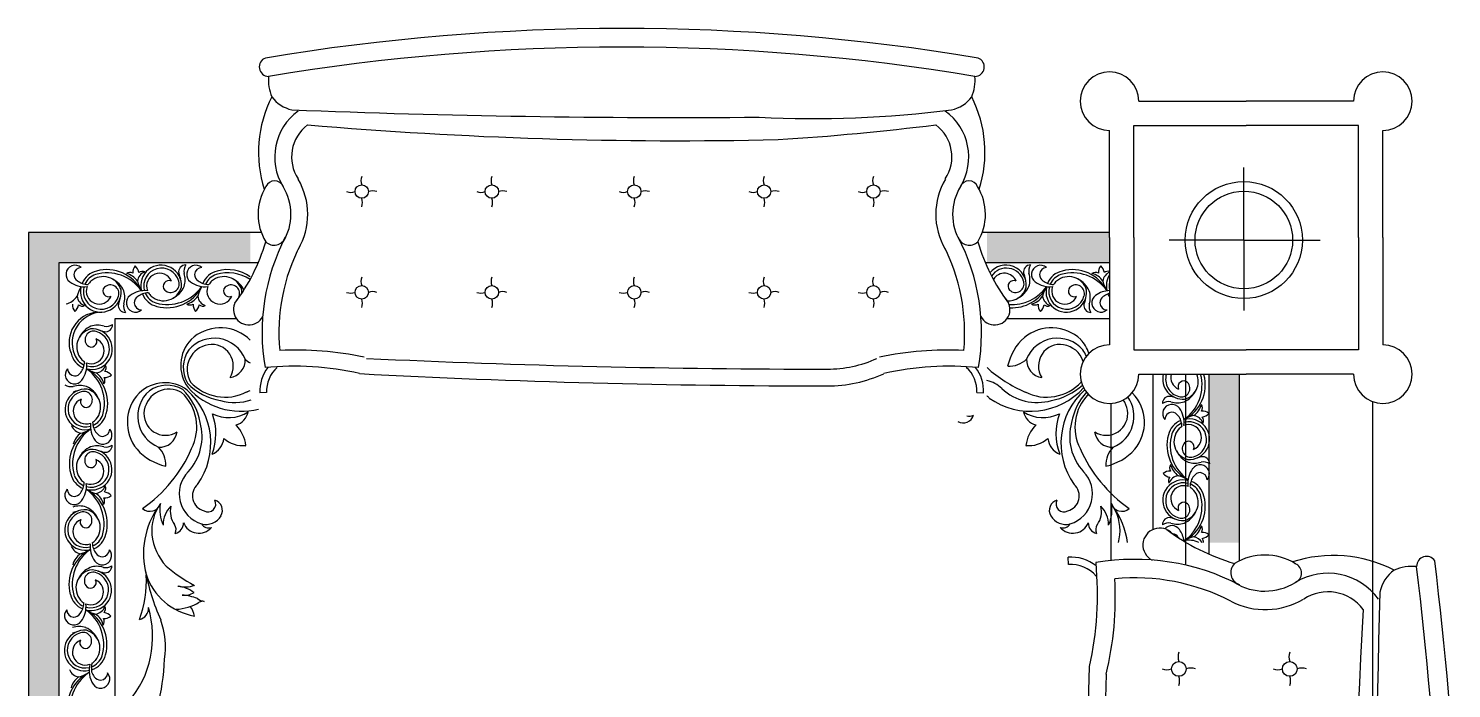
# Model space of a CAD drawing. Extents: x 26028 to 68032, y 9392 to 39092.
# Drawn here: x 49829 to 52896, y 23135 to 24560 of the extents above; entities that cross this region are included whole.
import ezdxf

# ---------------------------------------------------------------- set-up
doc = ezdxf.new("R2010")
doc.units = 0
doc.header["$LTSCALE"] = 1000
doc.header["$MEASUREMENT"] = 0
doc.layers.add('A-家具', color=251, linetype='Continuous')

# ---------------------------------------------------------------- blocks, each defined once
blk = doc.blocks.new('DD')
at = {"layer": 'A-家具'}
h = blk.add_hatch(dxfattribs=at)
h.set_pattern_fill('AR-SAND,_O', color=256, scale=50, angle=90, double=1)
h.set_pattern_definition([(52.5, (2304191.69, -570659.85), (96.34119, -3.14967), [0, -76, 0, -85, 0, -81.25]), (82.5, (2304191.69, -570659.85), (141.1073, 88.48884), [0, -41, 0, -68.5, 0, -26.25]), (122.5, (2304191.69, -570721.35), (0.28295, 155.70709), [0, -25, 0, -90, 0, -117.5]), (132.5, (2304191.69, -570721.35), (43.88378, 150.30633), [0, -12.5, 0, -59, 0, -67.5])])
h.paths.add_polyline_path([(2253212.5, -503931.1), (2253212.5, -503679.6), (2253161.5, -503679.6), (2253161.5, -503614.6), (2253277.5, -503614.6), (2253277.5, -507290.2), (2252802.8, -507290.2), (2252802.8, -507225.2), (2253212.5, -507225.2)])
h.paths.add_polyline_path([(2251225.2, -507225.2), (2251225.2, -507290.2), (2250962.8, -507290.2), (2250962.8, -507225.2)])
h.paths.add_polyline_path([(2250684.8, -506625.3), (2250749.8, -506625.3), (2250749.8, -506986.4), (2250684.8, -506986.4)])
h.paths.add_polyline_path([(2250684.8, -503928.8), (2250749.8, -503928.8), (2250749.8, -504289.8), (2250684.8, -504289.8)])
h.paths.add_polyline_path([(2250962.8, -503679.6), (2250962.8, -503614.6), (2251136.5, -503614.6), (2251136.5, -503679.6)])
h.paths.add_polyline_path([(2251806.6, -503614.6), (2251843.4, -503614.6), (2251835.7, -503679.6), (2251806.6, -503679.6)])
h.paths.add_polyline_path([(2252435.6, -503679.6), (2252427.9, -503614.6), (2252491.4, -503614.6), (2252491.4, -503679.6)])
for p, q in [((2251050.9, -506578.5), (2251051.7, -506594.3)), ((2251141.3, -506831.6), (2251141.3, -506831.6)), ((2252812.8, -506831.6), (2252812.8, -506831.6)), ((2251247, -506946.8), (2251232.6, -506946)), ((2252767.6, -506946.8), (2252782, -506946)), ((2250440.3, -506986.4), (2250670.2, -506986.4)), ((2250900.1, -506986.4), (2250670.2, -506986.4)), ((2250377.6, -507279), (2250377.6, -507049.1)), ((2250429.9, -507038.6), (2250670.2, -507038.6)), ((2250429.9, -507279), (2250429.9, -507038.6)), ((2250910.6, -507038.6), (2250670.2, -507038.6)), ((2250910.6, -507279), (2250910.6, -507038.6)), ((2250962.8, -507279), (2250962.8, -507049.1)), ((2250675.4, -507273.8), (2250675.4, -507122.5)), ((2251129, -507125.6), (2251129, -507125.6)), ((2251147.2, -507145.6), (2251147.2, -507145.6)), ((2251121.5, -507147.3), (2251121.5, -507147.3)), ((2250377.6, -507279), (2250377.6, -507508.9)), ((2250429.9, -507279), (2250429.9, -507519.3)), ((2250675.4, -507273.8), (2250511.9, -507273.8)), ((2250675.4, -507273.8), (2250675.4, -507429)), ((2250675.4, -507273.8), (2250835.2, -507273.8)), ((2250910.6, -507279), (2250910.6, -507519.3)), ((2250962.8, -507279), (2250962.8, -507508.9)), ((2250429.9, -507519.3), (2250670.2, -507519.3)), ((2250910.6, -507519.3), (2250670.2, -507519.3)), ((2250440.3, -507571.6), (2250670.2, -507571.6)), ((2250900.1, -507571.6), (2250670.2, -507571.6))]:
    blk.add_line(p, q, dxfattribs=at)
for points in [[(2252779.2, -507290.2), (2253277.5, -507290.2), (2253277.5, -503614.6), (2253161.5, -503614.6)], [(2252785.5, -507225.2), (2253212.5, -507225.2), (2253212.5, -503931.1)], [(2250399.4, -503987.6), (2250399.4, -506927.6)], [(2252832, -507105.2), (2253092.5, -507105.2), (2253092.5, -504034.6)], [(2250684.8, -506586.4), (2250684.8, -506986.4)], [(2250799.4, -506576.8), (2250799.4, -506986.4)], [(2250959.4, -506586.8), (2250959.4, -506923.8)], [(2250749.8, -506600.5), (2250749.8, -506986.4)], [(2250869.8, -506653.4), (2250869.8, -506986.4)], [(2250962.8, -507105.2), (2251182.6, -507105.2)], [(2250962.8, -507225.2), (2251229.1, -507225.2)], [(2250962.8, -507290.2), (2251235.4, -507290.2)]]:
    blk.add_lwpolyline(points, dxfattribs=at)
for centre, radius in [((2250577, -506354.6), 15.8), ((2250814.6, -506354.6), 15.8), ((2250675.4, -507273.8), 125.4), ((2250675.4, -507273.8), 104.5), ((2251468.5, -507161.7), 14.4), ((2251702.5, -507161.7), 14.4), ((2251980.5, -507161.7), 14.4), ((2252285.5, -507161.7), 14.4), ((2252564, -507161.7), 14.4), ((2251468.5, -507377.7), 14.4), ((2251702.5, -507377.7), 14.4), ((2251980.5, -507377.7), 14.4), ((2252285.5, -507377.7), 14.4), ((2252564, -507377.7), 14.4)]:
    blk.add_circle(centre, radius, dxfattribs=at)
for centre, radius, start, end in [((2259718.4, -505457.5), 9519, 173.19061, 186.80939), ((2259718.4, -505457.5), 9479, 173.23506, 186.76494), ((2197658.3, -504698.3), 53337.2, 358.23268, 0.00999), ((2203293.3, -504698.4), 47741.8, 358.00592, 0.01126), ((2226940.1, -505156.4), 23517, 356.7684, 0.85719), ((2197904.4, -505135.1), 52498, 358.48933, 0.31207), ((2253096.9, -506271.8), 90.7, 305.0009, 15.5382), ((2253111.4, -506271.9), 83.2, 296.8233, 15.1856), ((2253477.1, -506392.9), 491, 165.8493, 177.9345), ((2253228.2, -506424), 216.6, 139.7173, 196.6733), ((2250603.2, -506328.9), 28, 159.3152, 200.6848), ((2250840.8, -506328.9), 28, 159.3152, 200.6848), ((2253123.2, -506333.2), 19.8, 35.8663, 219.8831), ((2253092.9, -506350.8), 54.8, 345.5085, 32.2769), ((2253146.7, -506303.4), 41, 304.1698, 345.4596), ((2250551.2, -506328.4), 28, 249.3152, 290.6848), ((2250602.7, -506380.8), 28, 69.3152, 110.6848), ((2250788.8, -506328.4), 28, 249.3152, 290.6848), ((2250840.3, -506380.8), 28, 69.3152, 110.6848), ((2251640.7, -506506.5), 690.1, 166.3182, 183.4299), ((2253124.2, -506346.6), 16.3, 94.3617, 177.2368), ((2253155.4, -506394.6), 44, 106.7721, 167.23), ((2253122.4, -506347.8), 17.4, 34.5092, 87.9624), ((2253106.1, -506361.5), 38.6, 20.1795, 37.6319), ((2253088.2, -506355.6), 54.6, 348.4078, 7.7745), ((2253157.2, -506394), 43.5, 265.0836, 102.6578), ((2253184.8, -506401.8), 66.2, 103.1459, 122.7977), ((2253166.2, -506362.1), 25.1, 20.4734, 81.8501), ((2250550.7, -506380.3), 28, 339.3152, 20.6848), ((2250788.3, -506380.3), 28, 339.3152, 20.6848), ((2251706.3, -506514.6), 717.6, 167.5266, 185.4175), ((2253155.6, -506401.6), 171.3, 171.1409, 199.7155), ((2253192.6, -506407.2), 83.2, 164.4735, 242.8358), ((2253207.1, -506407.2), 90.7, 164.1209, 234.6582), ((2253156.1, -506394.9), 38.3, 110.4751, 160.9729), ((2253164.4, -506399), 39.9, 138.9222, 254.1233), ((2253155.7, -506390.5), 27.7, 120.2845, 140.374), ((2253155.7, -506390.5), 27.7, 292.7786, 110.5822), ((2253156.1, -506394.9), 38.3, 285.112, 103.36), ((2253160.6, -506414.3), 18.4, 136.3065, 287.3114), ((2253155.5, -506410.7), 12.2, 333.7508, 132.0011), ((2253174.9, -506397.2), 50, 205.5978, 246.2344), ((2253169.1, -506401.1), 44.3, 251.0312, 288.2818), ((2253649.5, -508075.9), 1708.9, 105.8267, 106.2501), ((2252965.1, -506461.7), 43.3, 188.3146, 218.2134), ((2252899.6, -506598.7), 132.7, 18.0802, 80.162), ((2252585.4, -506644.4), 448.8, 9.9047, 24.3426), ((2253044.8, -506484.2), 24.3, 101.9143, 184.5187), ((2253280.8, -506546.1), 255.8, 160.4497, 182.136), ((2253114.9, -506482.9), 20.4, 83.8982, 131.6589), ((2253120.3, -506450.1), 25.8, 222.6821, 259.2646), ((2253125.2, -506483.2), 12.4, 141.4875, 203.6846), ((2253137.3, -506497.1), 25.1, 97.8091, 159.1858), ((2253128.6, -506455.8), 13.3, 146.8485, 210.3628), ((2253157.1, -506438.5), 41, 194.1996, 235.4893), ((2253118.5, -506536.6), 66.2, 56.8615, 76.5132), ((2253206.9, -506488), 52.7, 143.4992, 186.2318), ((2253197.4, -506496.8), 38.6, 142.0273, 159.4797), ((2253180.5, -506468.4), 19.8, 319.776, 143.7928), ((2253181.3, -506483), 17.4, 91.6967, 145.15), ((2253179.4, -506481.9), 16.3, 2.4224, 85.2975), ((2250495.3, -506426.5), 133, 215.5992, 301.6458), ((2250495.3, -506425.1), 94.7, 217.003, 303.2846), ((2250629.6, -506641.2), 159.5, 62.6454, 120.8776), ((2250909.3, -506100.8), 449, 242.6326, 275.4349), ((2252903.8, -506481.1), 18.4, 261.9207, 296.2474), ((2252897.1, -506530.3), 31.2, 52.9896, 82.2771), ((2252966.1, -506585.6), 103.3, 92.7929, 121.581), ((2252953.9, -506410.6), 102.2, 248.1132, 266.7956), ((2253143.1, -506523.2), 43.5, 74.5629, 274.5756), ((2253144.2, -506524), 38.3, 74.7894, 254.5471), ((2253144.6, -506519.7), 27.7, 69.0769, 246.8806), ((2253135.9, -506528.1), 39.9, 285.5358, 40.7369), ((2253194.4, -506496.5), 35.6, 158.209, 178.8107), ((2253144.6, -506519.7), 27.7, 39.2851, 59.3746), ((2253144.2, -506524), 38.3, 18.6863, 66.325), ((2253144.9, -506523.8), 44, 12.4291, 67.9152), ((2250306.7, -506502.7), 79.2, 306.5017, 348.0195), ((2250630.6, -506646), 124.7, 58.6884, 121.6902), ((2250909.3, -506100.8), 488.6, 242.6326, 279.7399), ((2250675.6, -506561), 27.9, 315.3997, 71.0135), ((2252942.3, -506589), 58.8, 75.1108, 109.9687), ((2252780.6, -506808), 308.7, 49.0801, 62.7058), ((2252944.4, -506555.3), 42.8, 84.8836, 120.068), ((2252969.6, -506452.5), 80.5, 234.5653, 261.2608), ((2253144.7, -506539.8), 12.2, 47.658, 205.9084), ((2253139.5, -506543.4), 18.4, 252.3477, 43.3526), ((2253093.1, -506536.1), 90.7, 305.0009, 15.5382), ((2253107.6, -506536.1), 83.2, 296.8233, 15.1856), ((2250313.7, -506470.4), 104, 265.4, 292.6708), ((2250484.1, -506311), 286.6, 242.9589, 287.747), ((2250573.6, -506559.9), 21.9, 112.6518, 247.3482), ((2251046.8, -506504.8), 73.8, 221.3071, 273.1424), ((2252857.2, -506601.3), 174.2, 324.1007, 15.2066), ((2253114, -506575.5), 15, 79.6901, 180.8927), ((2252640.8, -508202.1), 1708.9, 73.409, 73.8325), ((2253125.4, -506526.2), 50, 293.4248, 334.0614), ((2250284.2, -506574.5), 21.2, 213.2786, 1.1708), ((2250630.6, -506474), 124.7, 238.3098, 301.3116), ((2250565.8, -507019.5), 457.7, 53.1791, 73.5356), ((2250855.2, -506620.2), 36.3, 222.7962, 62.8256), ((2251046.8, -506504.8), 89.6, 232.0609, 273.1424), ((2252892.7, -506656.2), 121.4, 6.84, 42.1146), ((2253112.4, -506596), 24.3, 79.0517, 123.393), ((2253119.3, -506597.4), 19.8, 35.8663, 219.8831), ((2253120.4, -506610.9), 16.3, 94.3617, 177.2368), ((2253131.1, -506530.2), 44.3, 251.3773, 288.6279), ((2253118.5, -506612), 17.4, 34.5092, 87.9624), ((2253092.8, -506616.9), 52.7, 353.4273, 36.1599), ((2253142.9, -506567.7), 41, 304.1698, 345.4596), ((2250774.2, -506626.7), 12.4, 173.5667, 218.1716), ((2250786.4, -506612.9), 25.1, 209.6662, 261.8501), ((2250792.3, -506586.9), 43.5, 241.968, 285.0963), ((2250855.9, -506622.4), 52.7, 186.6398, 216.1599), ((2251096.9, -506601.3), 174.2, 187.9328, 215.8993), ((2251061.3, -506656.2), 121.4, 165.2508, 173.16), ((2253154.7, -506653), 44, 111.7439, 167.23), ((2253155.3, -506653.3), 38.3, 113.3342, 160.9729), ((2253102.3, -506625.7), 38.6, 20.1795, 37.6319), ((2253154.9, -506648.9), 27.7, 120.2845, 140.374), ((2253105.3, -506625.5), 35.6, 0.8484, 21.4501), ((2253181, -506666), 66.2, 103.1459, 122.7977), ((2253156.4, -506652.4), 43.5, 265.0836, 105.0963), ((2253154.9, -506648.9), 27.7, 292.7786, 110.5822), ((2253155.3, -506653.3), 38.3, 285.112, 104.8698), ((2253162.4, -506626.4), 25.1, 20.4734, 81.8501), ((2250769.1, -506659.8), 25.8, 100.3945, 136.977), ((2250763.8, -506627), 20.4, 228.0002, 275.7609), ((2250841.1, -506703.2), 83.2, 116.8233, 195.1856), ((2250777.4, -506654.1), 13.3, 149.2964, 212.8106), ((2250855.6, -506703.2), 90.7, 125.0009, 195.5382), ((2250805.8, -506671.6), 41, 124.1698, 165.4596), ((2250767.7, -506573.3), 66.2, 283.1459, 302.7977), ((2250829.4, -506641.9), 19.8, 215.8663, 320.2262), ((2250846.4, -506613.5), 38.6, 214.7429, 217.6319), ((2250830.2, -506627.2), 17.4, 214.5092, 260.6814), ((2251043.7, -506650), 103.3, 175.4204, 214.9434), ((2250973.1, -506652.7), 19.5, 325.2478, 23.3232), ((2250986, -506666.8), 22.4, 357.0769, 77.2598), ((2251041.6, -506681.3), 35.8, 41.2884, 158.0362), ((2251062.9, -506676), 19.1, 73.0936, 145.8873), ((2252912.5, -506681.3), 35.8, 21.9638, 138.7116), ((2252891.2, -506676), 19.1, 34.1127, 106.9064), ((2252968.1, -506666.8), 22.4, 102.7402, 182.9231), ((2252981, -506652.7), 19.5, 156.6768, 214.7522), ((2252910.4, -506650), 103.3, 325.0566, 4.5796), ((2253191.9, -506665.6), 83.2, 164.4735, 242.8358), ((2253206.4, -506665.6), 90.7, 164.1209, 234.6582), ((2253163.6, -506657.4), 39.9, 138.9222, 254.1233), ((2253154.7, -506669.1), 12.2, 333.7508, 132.0011), ((2250812.8, -506711.2), 39.9, 105.5358, 220.7369), ((2250823.3, -506713), 50, 113.4248, 154.0614), ((2250809.2, -506695.8), 18.4, 72.3477, 223.3526), ((2250805.6, -506716.1), 43.5, 254.5629, 94.5756), ((2250804.5, -506715.2), 38.3, 254.7894, 74.5471), ((2250817.6, -506709.1), 44.3, 71.3773, 108.6279), ((2251307.9, -505037.2), 1708.9, 253.409, 253.8325), ((2250836.3, -506643.2), 24.3, 259.0517, 303.393), ((2250834.7, -506663.8), 15, 259.6901, 0.8927), ((2251032.1, -506695.1), 74.4, 154.4801, 190.8987), ((2251020.8, -506663.5), 55.9, 179.4858, 225.3017), ((2251029.7, -506692), 49.5, 145.2478, 193.1645), ((2251067, -506729.9), 67.6, 107.1091, 224.2391), ((2251056.1, -506702.2), 38, 30.4735, 103.6728), ((2251069.3, -506694.4), 22.6, 285.897, 30.4735), ((2252884.8, -506694.4), 22.6, 149.5265, 254.103), ((2252898, -506702.2), 38, 76.3272, 149.5265), ((2252887.1, -506729.9), 67.6, 315.7609, 72.8909), ((2252924.4, -506692), 49.5, 346.8355, 34.7522), ((2252933.3, -506663.5), 55.9, 314.6983, 0.5142), ((2252922, -506695.1), 74.4, 349.1013, 25.5199), ((2253174.1, -506655.6), 50, 205.5978, 246.2344), ((2253159.9, -506672.7), 18.4, 136.3065, 287.3114), ((2250804.1, -506719.6), 27.7, 249.0769, 66.8806), ((2250804, -506699.5), 12.2, 227.658, 25.9084), ((2250936.5, -506716), 23.6, 16.9832, 131.6718), ((2250746.7, -506948), 304.3, 23.4775, 55.0842), ((2251060.7, -506725.3), 33.1, 104.2749, 228.3433), ((2251060.7, -506708), 16.9, 331.1507, 118.888), ((2252893.4, -506708), 16.9, 61.112, 208.8493), ((2252893.4, -506725.3), 33.1, 311.6567, 75.7251), ((2253207.4, -506948), 304.3, 124.9158, 156.5225), ((2253017.6, -506716), 23.6, 48.3282, 163.0168), ((2253127.8, -506714.2), 13.3, 146.8485, 210.3628), ((2253156.4, -506696.9), 41, 194.1996, 235.4893), ((2253206.1, -506746.4), 52.7, 143.4992, 186.2318), ((2253168.3, -506659.5), 44.3, 251.0312, 288.2818), ((2253179.8, -506726.8), 19.8, 319.776, 143.7928), ((2253648.7, -508334.3), 1708.9, 105.8267, 106.2501), ((2250803.9, -506715.5), 44, 192.4291, 247.9152), ((2250804.5, -506715.2), 38.3, 198.6863, 246.325), ((2250804.1, -506719.6), 27.7, 219.2851, 239.3746), ((2250742.6, -506752.9), 52.7, 323.4992, 5.914), ((2250755.1, -506744.4), 35.6, 338.209, 358.1167), ((2250914.1, -506838.6), 152.9, 311.9933, 35.4101), ((2253040, -506838.6), 152.9, 144.5899, 228.0067), ((2253142.3, -506781.6), 43.5, 74.5629, 274.5756), ((2253114.1, -506741.3), 20.4, 83.8982, 131.6589), ((2253119.6, -506708.5), 25.8, 222.6821, 259.2646), ((2253143.4, -506782.4), 38.3, 74.7894, 254.5471), ((2253124.5, -506741.6), 12.4, 141.4875, 203.6846), ((2253136.6, -506755.5), 25.1, 97.8091, 159.1858), ((2253143.9, -506778), 27.7, 69.0769, 246.8806), ((2253117.7, -506795), 66.2, 56.8615, 76.5132), ((2253193.6, -506754.9), 35.6, 158.209, 178.8107), ((2253143.4, -506782.4), 38.3, 18.6863, 66.325), ((2253196.6, -506755.2), 38.6, 142.0273, 159.4797), ((2253144.1, -506782.2), 44, 12.4291, 67.9152), ((2253180.5, -506741.4), 17.4, 91.6967, 145.15), ((2253178.6, -506740.3), 16.3, 2.4224, 85.2975), ((2250768.9, -506772.5), 19.8, 139.776, 323.7928), ((2250770.1, -506759), 16.3, 182.4224, 265.2975), ((2250768.2, -506757.9), 17.4, 271.6967, 325.15), ((2250752.1, -506744.1), 38.6, 322.0273, 339.4797), ((2250756.8, -506833.7), 83.2, 344.4735, 62.8358), ((2250742.3, -506833.7), 90.7, 344.1209, 54.6582), ((2250831, -506704.3), 66.2, 236.8615, 256.5132), ((2250812.2, -506743.8), 25.1, 277.8091, 339.1858), ((2250792.4, -506802.4), 41, 14.1996, 55.4893), ((2250820.9, -506785.1), 13.3, 326.8485, 30.3628), ((2250834.6, -506758), 20.4, 263.8982, 311.6589), ((2250824.3, -506757.7), 12.4, 321.4875, 23.6846), ((2250829.2, -506790.8), 25.8, 42.6821, 79.2646), ((2250937, -506852.8), 111.3, 344.2898, 42.8942), ((2253017.1, -506852.8), 111.3, 137.1058, 195.7102), ((2253092.3, -506794.5), 90.7, 305.0009, 15.5382), ((2253106.8, -506794.5), 83.2, 296.8233, 15.1856), ((2253135.1, -506786.5), 39.9, 285.5358, 40.7369), ((2253143.9, -506778), 27.7, 39.2851, 59.3746), ((2250763.5, -506794.4), 15, 178.7665, 279.969), ((2250762, -506773.9), 24.3, 236.2661, 280.6075), ((2250792.3, -506846.9), 43.5, 85.0836, 285.0963), ((2250793.4, -506846), 38.3, 105.112, 284.8698), ((2250300, -505165.1), 1708.9, 285.8267, 286.2501), ((2250780.4, -506839.9), 44.3, 71.0312, 108.2818), ((2250788.9, -506826.6), 18.4, 316.3065, 107.3114), ((2250774.6, -506843.7), 50, 25.5978, 66.2344), ((2250785.1, -506841.9), 39.9, 318.9222, 74.1233), ((2250993.2, -506899), 111.9, 101.6964, 138.7686), ((2250916.6, -506792.1), 54, 315.4329, 2.8411), ((2252960.9, -506899), 111.9, 41.2314, 78.3036), ((2253037.5, -506792.1), 54, 177.1589, 224.5671), ((2253143.9, -506798.2), 12.2, 47.658, 205.9084), ((2253138.8, -506801.8), 18.4, 252.3477, 43.3526), ((2253124.6, -506784.6), 50, 293.4248, 334.0614), ((2250793.8, -506850.4), 27.7, 112.7786, 290.5822), ((2250794, -506830.3), 12.2, 153.7508, 312.0011), ((2250978.6, -506883), 90.4, 140.2895, 223.9121), ((2250982.1, -506896.2), 71.5, 112.1786, 215.1947), ((2250957.7, -506867.3), 37.4, 7.5282, 93.945), ((2250936, -506872.9), 101, 315.8104, 27.1799), ((2251054.9, -506852.1), 40, 4.9982, 68.5124), ((2250955, -506859.2), 122.9, 339.8716, 21.1614), ((2251135.3, -506894.4), 61.2, 83.702, 131.4627), ((2251065.2, -506823.7), 77.5, 316.0963, 352.6788), ((2252818.8, -506894.4), 61.2, 48.5373, 96.298), ((2252888.9, -506823.7), 77.5, 187.3212, 223.9037), ((2252899.1, -506852.1), 40, 111.4876, 175.0018), ((2252999.1, -506859.2), 122.9, 158.8386, 200.1284), ((2253018.1, -506872.9), 101, 152.8201, 227.2898), ((2252996.4, -506867.3), 37.4, 86.055, 172.4718), ((2252972, -506896.2), 71.5, 310.74, 67.8214), ((2252975.5, -506883), 90.4, 316.0879, 39.7105), ((2253113.2, -506833.9), 15, 79.6901, 180.8927), ((2253111.6, -506854.4), 24.3, 79.0517, 123.393), ((2253118.5, -506855.8), 19.8, 35.8663, 219.8831), ((2252640, -508460.5), 1708.9, 73.409, 73.8325), ((2253130.4, -506788.6), 44.3, 251.3773, 288.6279), ((2253142.1, -506826.1), 41, 304.1698, 345.4596), ((2250793.8, -506850.4), 27.7, 300.2845, 320.374), ((2250793.4, -506846), 38.3, 293.3342, 340.9729), ((2250794, -506846.3), 44, 291.7439, 347.23), ((2250970.1, -506901.5), 46.2, 57.7869, 189.5217), ((2252984, -506901.5), 46.2, 350.4783, 122.2131), ((2253119.6, -506869.3), 16.3, 94.3617, 177.2368), ((2253153.9, -506911.4), 44, 111.7439, 167.23), ((2253117.7, -506870.4), 17.4, 34.5092, 87.9624), ((2253101.5, -506884.1), 38.6, 20.1795, 37.6319), ((2253092.1, -506875.3), 52.7, 353.4273, 36.1599), ((2253104.6, -506883.9), 35.6, 0.8484, 21.4501), ((2253180.2, -506924.4), 66.2, 103.1459, 122.7977), ((2253155.7, -506910.8), 43.5, 265.0836, 105.0963), ((2253161.6, -506884.8), 25.1, 20.4734, 81.8501), ((2250769.1, -506919.8), 25.8, 100.3945, 136.977), ((2250763.8, -506887), 20.4, 228.0002, 275.7609), ((2250841.1, -506963.2), 83.2, 116.8233, 195.1856), ((2250774.2, -506886.7), 12.4, 155.9746, 218.1716), ((2250786.4, -506872.9), 25.1, 200.4734, 261.8501), ((2250855.6, -506963.2), 90.7, 125.0009, 194.7838), ((2250805.8, -506931.7), 41, 124.1698, 165.4596), ((2250767.7, -506833.3), 66.2, 283.1459, 302.7977), ((2250855.9, -506882.4), 52.7, 173.4273, 216.1599), ((2250843.4, -506873.8), 35.6, 180.8484, 201.4501), ((2250846.4, -506873.6), 38.6, 200.1795, 217.6319), ((2250829.4, -506901.9), 19.8, 215.8663, 39.8831), ((2250830.2, -506887.3), 17.4, 214.5092, 267.9624), ((2250828.3, -506888.4), 16.3, 274.3617, 357.2368), ((2250913.9, -506859.4), 132.3, 318.025, 349.7423), ((2251105.2, -506968.3), 75.3, 56.1752, 117.5519), ((2251110.7, -506913.2), 37.2, 11.6764, 73.8734), ((2251276, -506904.6), 22.6, 59.5265, 164.103), ((2251262.4, -506913.2), 16.9, 70.0797, 118.8493), ((2252843.4, -506913.2), 37.2, 106.1266, 168.3236), ((2252848.9, -506968.3), 75.3, 62.4481, 123.8248), ((2253040.2, -506859.4), 132.3, 190.2577, 225.3478), ((2253191.1, -506924), 83.2, 164.4735, 242.8358), ((2253205.6, -506924), 90.7, 164.1209, 234.6582), ((2253154.6, -506911.7), 38.3, 113.3342, 160.9729), ((2253162.9, -506915.8), 39.9, 138.9222, 254.1233), ((2253154.1, -506907.3), 27.7, 120.2845, 140.374), ((2253154.1, -506907.3), 27.7, 292.7786, 110.5822), ((2253154.6, -506911.7), 38.3, 285.112, 104.8698), ((2250377.6, -506986.4), 62.7, 0, 270), ((2250777.4, -506914.1), 13.3, 149.2964, 212.8106), ((2250812.8, -506971.2), 39.9, 105.5358, 202.4011), ((2250823.3, -506973.1), 50, 113.4248, 154.0614), ((2250805.6, -506976.2), 43.5, 346.3988, 94.5756), ((2250817.6, -506969.2), 44.3, 71.3773, 108.6279), ((2250836.3, -506903.3), 24.3, 259.0517, 303.393), ((2250834.7, -506923.8), 15, 259.6901, 0.8927), ((2250962.8, -506986.4), 62.7, 270, 180), ((2250977.8, -506900.2), 54, 189.5217, 214.8419), ((2251082.7, -507005.1), 80.1, 143.6147, 143.6147), ((2251131.8, -507059.8), 152.9, 54.5899, 138.0067), ((2251111.1, -507060), 132.3, 100.2577, 132.8851), ((2251117.6, -507036.9), 111.3, 47.1058, 105.7102), ((2252822.3, -507059.8), 152.9, 41.9933, 104.2117), ((2252836.4, -507036.9), 111.3, 74.2898, 108.8218), ((2252843, -507060), 132.3, 44.6522, 79.7423), ((2252976.3, -506900.2), 54, 240.3499, 350.4783), ((2253159.1, -506931.1), 18.4, 136.3065, 287.3114), ((2253153.9, -506927.4), 12.2, 333.7508, 132.0011), ((2250809.2, -506955.9), 18.4, 72.3477, 223.3526), ((2250804, -506959.5), 12.2, 227.658, 25.9084), ((2250804.5, -506975.3), 38.3, 343.3606, 74.5471), ((2250804.1, -506979.7), 27.7, 345.9596, 66.8806), ((2251307.9, -505297.3), 1708.9, 253.409, 253.8325), ((2250968.9, -506887.8), 80.1, 226.3009, 227.1805), ((2250968.9, -506887.8), 80.1, 305.8125, 306.3853), ((2251097.6, -507038), 101, 62.8201, 137.2898), ((2251022.5, -507227.2), 304.3, 48.2141, 66.5225), ((2251240.6, -506907), 67.6, 225.7609, 256.9058), ((2251245.1, -506913.2), 33.1, 221.6567, 233.1678), ((2251314, -506950.5), 81.5, 176.8576, 217.9391), ((2251314, -506950.5), 67.1, 176.8576, 228.6929), ((2251567.5, -507255.2), 294.1, 90, 114.4086), ((2251573.1, -525825.1), 18863.9, 86.97512, 90.01693), ((2252700.6, -506950.5), 67.1, 311.3071, 3.1424), ((2252700.6, -506950.5), 81.5, 322.0609, 3.1424), ((2252931.6, -507227.2), 304.3, 113.4775, 115.0429), ((2252856.5, -507038), 101, 42.7102, 117.1799), ((2252871.4, -507005.1), 80.1, 316.3009, 36.3853), ((2252985.2, -506887.8), 80.1, 233.6147, 313.6991), ((2252980.5, -506896.7), 65.9, 239.6179, 305.3861), ((2253173.3, -506914), 50, 205.5978, 246.2344), ((2253167.6, -506917.9), 44.3, 251.0312, 288.2818), ((2253648, -508592.7), 1708.9, 105.8267, 106.2501), ((2253186, -506983.9), 24.3, 56.2661, 100.6075), ((2250803.9, -506975.5), 44, 192.4291, 194.3089), ((2251070.3, -506996.2), 54, 150.3499, 150.5932), ((2251069, -507003.8), 46.2, 260.4783, 32.2131), ((2251103.1, -507016.3), 37.4, 356.055, 82.4718), ((2251305.1, -506351), 652.3, 264.5825, 282.4734), ((2252709.5, -506351), 652.3, 257.5266, 275.4175), ((2252850.9, -507016.3), 37.4, 97.5282, 183.945), ((2252885.1, -507003.8), 46.2, 147.7869, 279.5217), ((2252883.8, -506996.2), 54, 279.5217, 29.6501), ((2252880.3, -507000.4), 65.9, 324.6139, 30.3821), ((2253113.4, -506999.7), 20.4, 83.8982, 131.6589), ((2253118.8, -506966.9), 25.8, 222.6821, 259.2646), ((2253123.7, -507000), 12.4, 141.4875, 203.6846), ((2253135.8, -507013.9), 25.1, 97.8091, 159.1858), ((2253127, -506972.6), 13.3, 146.8485, 210.3628), ((2253155.6, -506955.3), 41, 194.1996, 235.4893), ((2253116.9, -507053.4), 66.2, 56.8615, 76.5132), ((2253205.4, -507004.8), 52.7, 143.4992, 186.2318), ((2253195.9, -507013.6), 38.6, 142.0273, 159.4797), ((2253179, -506985.2), 19.8, 319.776, 143.7928), ((2253179.7, -506999.8), 17.4, 91.6967, 145.15), ((2253177.9, -506998.7), 16.3, 2.4224, 85.2975), ((2251073.8, -507000.4), 65.9, 201.6092, 215.3861), ((2251070.3, -506996.2), 54, 199.0047, 260.4783), ((2251074.2, -506991.9), 71.5, 220.74, 337.8214), ((2251178.3, -507057.3), 54, 87.1589, 134.5671), ((2251071.5, -506980.7), 111.9, 311.2314, 348.3036), ((2251681.3, -507075.5), 444.2, 170.2601, 207.3674), ((2251311.8, -506352.4), 685.5, 266.9226, 282.1184), ((2251567.5, -507255.2), 258.1, 90, 114.4086), ((2251573, -527854.8), 20857.7, 87.30522, 90.01513), ((2252702.8, -506352.4), 685.5, 257.8816, 273.0774), ((2252333.2, -507075.5), 444.2, 332.6326, 9.7399), ((2252775.8, -507057.3), 54, 45.4329, 59.9408), ((2252879.9, -506991.9), 71.5, 202.1786, 319.26), ((2253141.5, -507040), 43.5, 74.5629, 274.5756), ((2253142.6, -507040.8), 38.3, 74.7894, 254.5471), ((2253143.1, -507036.4), 27.7, 69.0769, 246.8806), ((2253134.3, -507044.9), 39.9, 285.5358, 40.7369), ((2253192.8, -507013.3), 35.6, 158.209, 178.8107), ((2253143.1, -507036.4), 27.7, 39.2851, 59.3746), ((2253142.6, -507040.8), 38.3, 18.6863, 66.325), ((2253143.3, -507040.6), 44, 12.4291, 67.9152), ((2251082.7, -507005.1), 80.1, 198.8867, 223.6991), ((2251681.3, -507075.5), 408.2, 174.5651, 207.3674), ((2252333.2, -507075.5), 408.2, 332.6326, 5.4349), ((2253118.4, -507053.7), 65.6, 271.587, 22.5009), ((2253143.2, -507056.6), 12.2, 47.658, 205.9084), ((2253125.6, -507054.3), 65, 275.1879, 20.846), ((2253138, -507060.2), 18.4, 252.3477, 43.3526), ((2251087.4, -506995.3), 90.4, 226.0879, 309.7105), ((2252882.6, -506980.7), 111.9, 224.4743, 228.7686), ((2252866.6, -506995.3), 90.4, 230.2895, 313.9121), ((2253112.4, -507092.3), 15, 79.6901, 180.8927), ((2252639.3, -508718.9), 1708.9, 73.409, 73.8325), ((2253123.9, -507043), 50, 293.4248, 334.0614), ((2251209.1, -507124.8), 33, 27.1744, 227.2038), ((2252805.5, -507124.8), 33, 312.7962, 152.8256), ((2253110.8, -507112.8), 24.3, 79.0517, 123.393), ((2253129.6, -507046.9), 44.3, 251.3773, 288.6279), ((2250981.1, -507139.1), 19.8, 306.0367, 130.0536), ((2250967.6, -507140.2), 16.3, 4.5321, 87.4072), ((2250966.5, -507138.4), 17.4, 304.6796, 358.1328), ((2251003, -507133.7), 15, 349.8605, 91.0631), ((2250982.5, -507132.2), 24.3, 349.2221, 33.5635), ((2251048.4, -507150.8), 44.3, 161.5478, 198.7984), ((2251055.4, -507162.7), 43.5, 344.7333, 184.746), ((2249375, -506665.4), 1708.9, 343.5795, 344.0029), ((2251054.6, -507163.8), 38.3, 344.9598, 164.7176), ((2251058.9, -507164.2), 27.7, 339.2474, 157.051), ((2251095.3, -507144.7), 12.4, 51.6579, 113.855), ((2251081.5, -507156.8), 25.1, 7.9795, 69.3562), ((2251171.6, -507211.9), 83.2, 86.664, 153.0062), ((2251171.6, -507226.4), 90.7, 85.8762, 144.8287), ((2251128.4, -507139.7), 25.8, 132.8526, 169.435), ((2251140.1, -507176.5), 41, 104.37, 145.6597), ((2251095.6, -507134.4), 20.4, 354.0686, 41.8293), ((2251122.7, -507148), 13.3, 57.0189, 120.5332), ((2251179.6, -507183.6), 39.9, 85.0093, 164.2937), ((2250846.1, -507387.9), 416, 16.4644, 36.8209), ((2251492.4, -507138.3), 25.5, 159.3152, 200.6848), ((2251726.4, -507138.3), 25.5, 159.3152, 200.6848), ((2252004.4, -507138.3), 25.5, 159.3152, 200.6848), ((2252309.4, -507138.3), 25.5, 159.3152, 200.6848), ((2252587.9, -507138.3), 25.5, 159.3152, 200.6848), ((2253168.5, -507387.9), 416, 143.1791, 163.5356), ((2252867.7, -507164.2), 27.7, 339.2474, 157.051), ((2252904.1, -507144.7), 12.4, 51.6579, 113.855), ((2252890.2, -507156.8), 25.1, 7.9795, 69.3562), ((2252980.4, -507211.9), 83.2, 74.644, 153.0062), ((2252980.4, -507226.4), 90.7, 74.2913, 144.8287), ((2252937.2, -507139.7), 25.8, 132.8526, 169.435), ((2252948.9, -507176.5), 41, 104.37, 145.6597), ((2252904.4, -507134.4), 20.4, 354.0686, 41.8293), ((2252931.5, -507148), 13.3, 57.0189, 120.5332), ((2252988.4, -507183.6), 39.9, 49.0926, 164.2937), ((2252992.8, -507174.6), 44, 21.9144, 77.4004), ((2252992.5, -507175.3), 38.3, 23.5046, 71.1433), ((2253048.3, -507139.1), 19.8, 306.0367, 130.0536), ((2253034.8, -507140.2), 16.3, 4.5321, 87.4072), ((2253033.7, -507138.4), 17.4, 304.6796, 358.1328), ((2253070.2, -507133.7), 15, 349.8605, 91.0631), ((2253049.7, -507132.2), 24.3, 349.2221, 33.5635), ((2253115.6, -507150.8), 44.3, 161.5478, 198.7984), ((2253122.6, -507162.7), 43.5, 344.7333, 184.746), ((2251442.2, -506665.4), 1708.9, 343.5795, 344.0029), ((2253121.7, -507163.8), 38.3, 344.9598, 164.7176), ((2253126.1, -507164.2), 27.7, 339.2474, 157.051), ((2253162.5, -507144.7), 12.4, 51.6579, 113.855), ((2253148.6, -507156.8), 25.1, 7.9795, 69.3562), ((2253195.6, -507139.7), 25.8, 132.8526, 169.435), ((2253207.3, -507176.5), 41, 104.37, 145.6597), ((2253162.8, -507134.4), 20.4, 354.0686, 41.8293), ((2250925.6, -507174.6), 44, 21.9144, 32.2961), ((2250961.6, -507112.7), 52.7, 271.3815, 306.3304), ((2250953, -507125.2), 35.6, 285.9818, 291.6206), ((2250926.2, -507176.4), 43.5, 327.1874, 15.2667), ((2250925.4, -507175.3), 38.3, 347.9251, 12.0749), ((2250952.7, -507122.2), 38.6, 290.3499, 307.8023), ((2251042.4, -507127.2), 83.2, 206.9938, 285.356), ((2251042.4, -507112.7), 90.7, 215.1713, 285.7087), ((2250912.7, -507201), 66.2, 13.3163, 32.9681), ((2251052.3, -507145), 50, 203.5952, 244.2318), ((2251050.4, -507155.5), 39.9, 195.7063, 310.9074), ((2251035.1, -507159.2), 18.4, 162.5182, 313.5231), ((2251038.8, -507164.4), 12.2, 317.8284, 116.0788), ((2251090.8, -507226.4), 52.7, 53.6696, 96.4022), ((2251041.9, -507138.1), 66.2, 327.0319, 346.6837), ((2251177.6, -507188.3), 44.3, 161.2016, 198.4522), ((2251181.5, -507194.1), 50, 115.7682, 156.4048), ((2251184.6, -507176.4), 43.5, 175.254, 322.0136), ((2251164.3, -507179.9), 18.4, 46.4769, 197.4818), ((2251168, -507174.7), 12.2, 243.9212, 42.1716), ((2251445.1, -507137.8), 25.5, 249.3152, 290.6848), ((2251444.7, -507185.1), 25.5, 339.3152, 20.6848), ((2251491.9, -507185.5), 25.5, 69.3152, 110.6848), ((2251679.1, -507137.8), 25.5, 249.3152, 290.6848), ((2251678.7, -507185.1), 25.5, 339.3152, 20.6848), ((2251725.9, -507185.5), 25.5, 69.3152, 110.6848), ((2251957.1, -507137.8), 25.5, 249.3152, 290.6848), ((2251956.7, -507185.1), 25.5, 339.3152, 20.6848), ((2252003.9, -507185.5), 25.5, 69.3152, 110.6848), ((2252262.1, -507137.8), 25.5, 249.3152, 290.6848), ((2252261.7, -507185.1), 25.5, 339.3152, 20.6848), ((2252308.9, -507185.5), 25.5, 69.3152, 110.6848), ((2252540.6, -507137.8), 25.5, 249.3152, 290.6848), ((2252540.2, -507185.1), 25.5, 339.3152, 20.6848), ((2252587.4, -507185.5), 25.5, 69.3152, 110.6848), ((2252861.1, -507145), 50, 205.51, 244.2318), ((2252864.2, -507162.7), 43.5, 175.0863, 184.746), ((2252859.2, -507155.5), 39.9, 195.7063, 310.9074), ((2252843.9, -507159.2), 18.4, 162.5182, 313.5231), ((2252863.3, -507163.8), 38.3, 158.2392, 164.7176), ((2252847.6, -507164.4), 12.2, 317.8284, 116.0788), ((2252899.5, -507226.4), 52.7, 53.6696, 96.4022), ((2252850.7, -507138.1), 66.2, 327.0319, 346.6837), ((2252986.4, -507188.3), 44.3, 161.2016, 198.4522), ((2252990.3, -507194.1), 50, 115.7682, 156.4048), ((2252993.4, -507176.4), 43.5, 175.254, 15.2667), ((2252973.1, -507179.9), 18.4, 46.4769, 197.4818), ((2252992.5, -507175.3), 38.3, 195.2824, 15.0402), ((2252996.9, -507174.9), 27.7, 202.949, 20.7526), ((2252976.8, -507174.7), 12.2, 243.9212, 42.1716), ((2252996.9, -507174.9), 27.7, 30.455, 50.5445), ((2253020.2, -507125.2), 35.6, 271.0189, 291.6206), ((2253028.7, -507112.7), 52.7, 263.5978, 306.3304), ((2253019.9, -507122.2), 38.6, 290.3499, 307.8023), ((2253109.6, -507127.2), 83.2, 206.9938, 285.356), ((2253109.6, -507112.7), 90.7, 215.1713, 285.7087), ((2252979.9, -507201), 66.2, 13.3163, 32.9681), ((2253119.5, -507145), 50, 203.5952, 244.2318), ((2253117.6, -507155.5), 39.9, 195.7063, 310.9074), ((2253102.3, -507159.2), 18.4, 162.5182, 313.5231), ((2253106, -507164.4), 12.2, 317.8284, 116.0788), ((2253157.9, -507226.4), 52.7, 53.6696, 96.4022), ((2253109.1, -507138.1), 66.2, 327.0319, 346.6837), ((2250952.3, -507182.3), 25.1, 294.8976, 352.0205), ((2250966.1, -507194.4), 12.4, 254.5746, 308.3421), ((2250999.2, -507199.4), 25.8, 190.565, 227.1474), ((2251010.9, -507162.6), 41, 214.3403, 255.63), ((2250966.4, -507204.7), 20.4, 318.1707, 5.9314), ((2250993.5, -507191.1), 13.3, 239.4668, 302.9811), ((2251054.8, -507164.4), 44, 282.5996, 338.0856), ((2251054.6, -507163.8), 38.3, 288.8567, 336.4954), ((2251058.9, -507164.2), 27.7, 309.4555, 329.545), ((2251082.2, -507213.9), 35.6, 68.3794, 88.9811), ((2251081.9, -507216.9), 38.6, 52.1977, 69.6501), ((2251110.3, -507200), 19.8, 229.9464, 53.9633), ((2251096.8, -507198.9), 16.3, 272.5928, 355.4679), ((2251095.7, -507200.7), 17.4, 1.8672, 55.3204), ((2251111.7, -507206.9), 24.3, 326.4365, 10.7779), ((2251132.2, -507205.4), 15, 268.9369, 10.1395), ((2249504.2, -507673.7), 1708.9, 15.9971, 16.4205), ((2251183.8, -507175.3), 38.3, 195.2824, 326.2333), ((2251188.1, -507174.9), 27.7, 202.949, 328.4382), ((2251210.7, -507182.3), 25.1, 290.6438, 292.0503), ((2251224.5, -507194.4), 12.4, 246.145, 250.3592), ((2252851.2, -507112.7), 90.7, 237.7783, 285.7087), ((2252851.2, -507127.2), 83.2, 234.4668, 285.356), ((2252863.6, -507164.4), 44, 282.5996, 338.0856), ((2252863.3, -507163.8), 38.3, 288.8567, 336.4954), ((2252867.7, -507164.2), 27.7, 309.4555, 329.545), ((2252891, -507213.9), 35.6, 68.3794, 88.9811), ((2252890.7, -507216.9), 38.6, 52.1977, 69.6501), ((2252919.1, -507200), 19.8, 229.9464, 53.9633), ((2252905.6, -507198.9), 16.3, 272.5928, 355.4679), ((2252904.5, -507200.7), 17.4, 1.8672, 55.3204), ((2252920.5, -507206.9), 24.3, 326.4365, 10.7779), ((2252941, -507205.4), 15, 268.9369, 10.1395), ((2251313, -507673.7), 1708.9, 15.9971, 16.4205), ((2253019.4, -507182.3), 25.1, 290.6438, 352.0205), ((2253033.3, -507194.4), 12.4, 246.145, 308.3421), ((2253066.4, -507199.4), 25.8, 190.565, 227.1474), ((2253078.1, -507162.6), 41, 214.3403, 255.63), ((2253033.6, -507204.7), 20.4, 318.1707, 5.9314), ((2253060.7, -507191.1), 13.3, 239.4668, 302.9811), ((2253122, -507164.4), 44, 282.5996, 338.0856), ((2253121.7, -507163.8), 38.3, 288.8567, 336.4954), ((2253126.1, -507164.2), 27.7, 309.4555, 329.545), ((2253149.4, -507213.9), 35.6, 68.3794, 88.9811), ((2253149.1, -507216.9), 38.6, 52.1977, 69.6501), ((2253177.5, -507200), 19.8, 229.9464, 53.9633), ((2253164, -507198.9), 16.3, 272.5928, 355.4679), ((2253162.9, -507200.7), 17.4, 1.8672, 55.3204), ((2251262.9, -507288), 25.3, 18.9865, 134.6003), ((2251186.6, -507328.9), 148.4, 329.4898, 30.1463), ((2252828, -507328.9), 148.4, 149.8537, 210.5102), ((2252751.7, -507288), 25.3, 45.3997, 161.0135), ((2251342, -507328.9), 113.4, 148.6884, 211.6902), ((2251185.6, -507328.9), 113.4, 328.3098, 31.3116), ((2252828.9, -507328.9), 113.4, 148.6884, 211.6902), ((2252672.6, -507328.9), 113.4, 328.3098, 31.3116), ((2251492.4, -507354.3), 25.5, 159.3152, 200.6848), ((2251726.4, -507354.3), 25.5, 159.3152, 200.6848), ((2252004.4, -507354.3), 25.5, 159.3152, 200.6848), ((2252309.4, -507354.3), 25.5, 159.3152, 200.6848), ((2252587.9, -507354.3), 25.5, 159.3152, 200.6848), ((2251490.2, -507462.1), 260.6, 162.253, 207.0411), ((2251263.9, -507380.8), 19.9, 202.6518, 337.3482), ((2251385.2, -507451.9), 120.9, 148.3542, 234.4008), ((2251445.1, -507353.8), 25.5, 249.3152, 290.6848), ((2251491.9, -507401.5), 25.5, 69.3152, 110.6848), ((2251679.1, -507353.8), 25.5, 249.3152, 290.6848), ((2251725.9, -507401.5), 25.5, 69.3152, 110.6848), ((2251957.1, -507353.8), 25.5, 249.3152, 290.6848), ((2252003.9, -507401.5), 25.5, 69.3152, 110.6848), ((2252262.1, -507353.8), 25.5, 249.3152, 290.6848), ((2252308.9, -507401.5), 25.5, 69.3152, 110.6848), ((2252540.6, -507353.8), 25.5, 249.3152, 290.6848), ((2252587.4, -507401.5), 25.5, 69.3152, 110.6848), ((2252629.4, -507451.9), 120.9, 305.5992, 31.6458), ((2252750.7, -507380.8), 19.9, 202.6518, 337.3482), ((2252524.4, -507462.1), 260.6, 332.9589, 17.747), ((2251386.5, -507451.9), 86.1, 146.7154, 232.997), ((2251444.7, -507401.1), 25.5, 339.3152, 20.6848), ((2251678.7, -507401.1), 25.5, 339.3152, 20.6848), ((2251956.7, -507401.1), 25.5, 339.3152, 20.6848), ((2252261.7, -507401.1), 25.5, 339.3152, 20.6848), ((2252540.2, -507401.1), 25.5, 339.3152, 20.6848), ((2252628.1, -507451.9), 86.1, 307.003, 33.2846), ((2250377.6, -507571.6), 62.7, 90, 0), ((2250962.8, -507571.6), 62.7, 180, 90), ((2252017.1, -512997.4), 5519, 93.5783, 97.1036), ((2251884, -516822.8), 9336.1, 85.10904, 91.29682), ((2251597.6, -509895), 2360.8, 87.1946, 97.2181), ((2251884.5, -528265.6), 20729.2, 87.70771, 90.47348), ((2251315.9, -507623.4), 72, 101.9805, 143.4983), ((2252698.6, -507623.4), 72, 36.5017, 78.0195), ((2251345.3, -507617), 94.5, 157.3292, 184.6), ((2252669.3, -507617), 94.5, 355.4, 22.6708), ((2251251.4, -507644.9), 20.3, 90.9425, 250.0782), ((2252007.3, -503100.5), 4586.8, 260.5104, 279.4896), ((2252763.2, -507644.9), 20.3, 289.9218, 89.0575), ((2252007.3, -503100.5), 4626.8, 260.5104, 279.4896)]:
    blk.add_arc(centre, radius, start, end, dxfattribs=at)

msp = doc.modelspace()

# ---------------------------------------------------------------- block references
at = {"layer": 'A-家具', "xscale": 1.006632249482037, "yscale": 1.006632249482037, "zscale": 1.006632249482037, "rotation": 180}
msp.add_blockref('DD', (2318051, -486535), dxfattribs=at)

doc.saveas('drawing.dxf')
